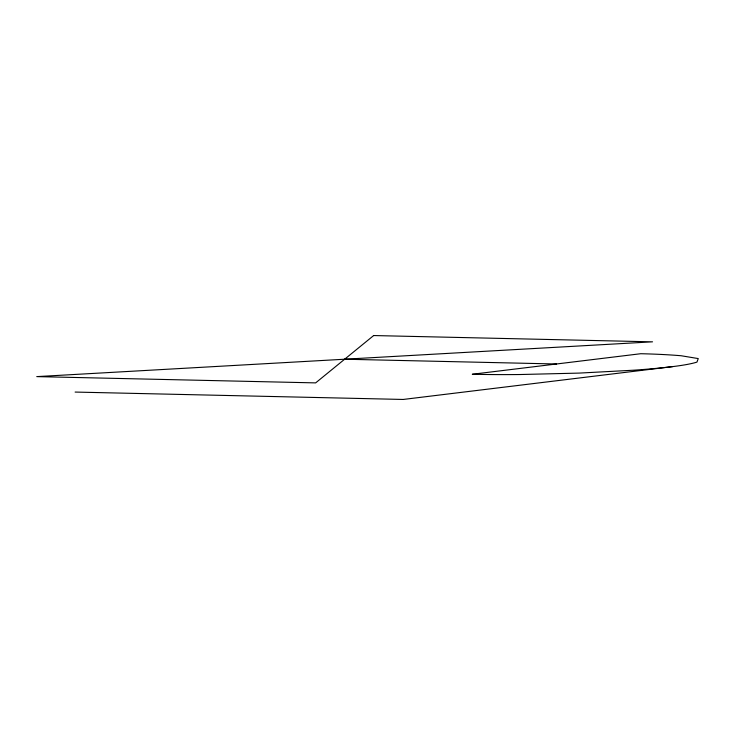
<?xml version="1.0" encoding="UTF-8"?>
<svg xmlns="http://www.w3.org/2000/svg" width="735" height="735" viewBox="0 0 735 735"><rect width="100%" height="100%" fill="white"/><g stroke="black" fill="none" stroke-linecap="round" stroke-linejoin="round"><path stroke-width="1.1" d="M672.727 366.6A168.021 19.018 -0.4 0 1 634.186 370.174L579.134 373.095L520.371 374.519A168.021 19.018 -0.4 0 1 472.293 374.253L640.755 353.719A107.282 12.146 -0.4 0 1 681.161 355.749L698.25 358.579L696.955 362.107A107.282 12.146 -0.4 0 1 672.727 366.6L403.193 399.454L75.117 392.067M344.651 359.222L556.524 363.99M373.665 335.546L315.637 382.889L36.75 376.614L652.551 341.83L373.665 335.546"/></g></svg>
